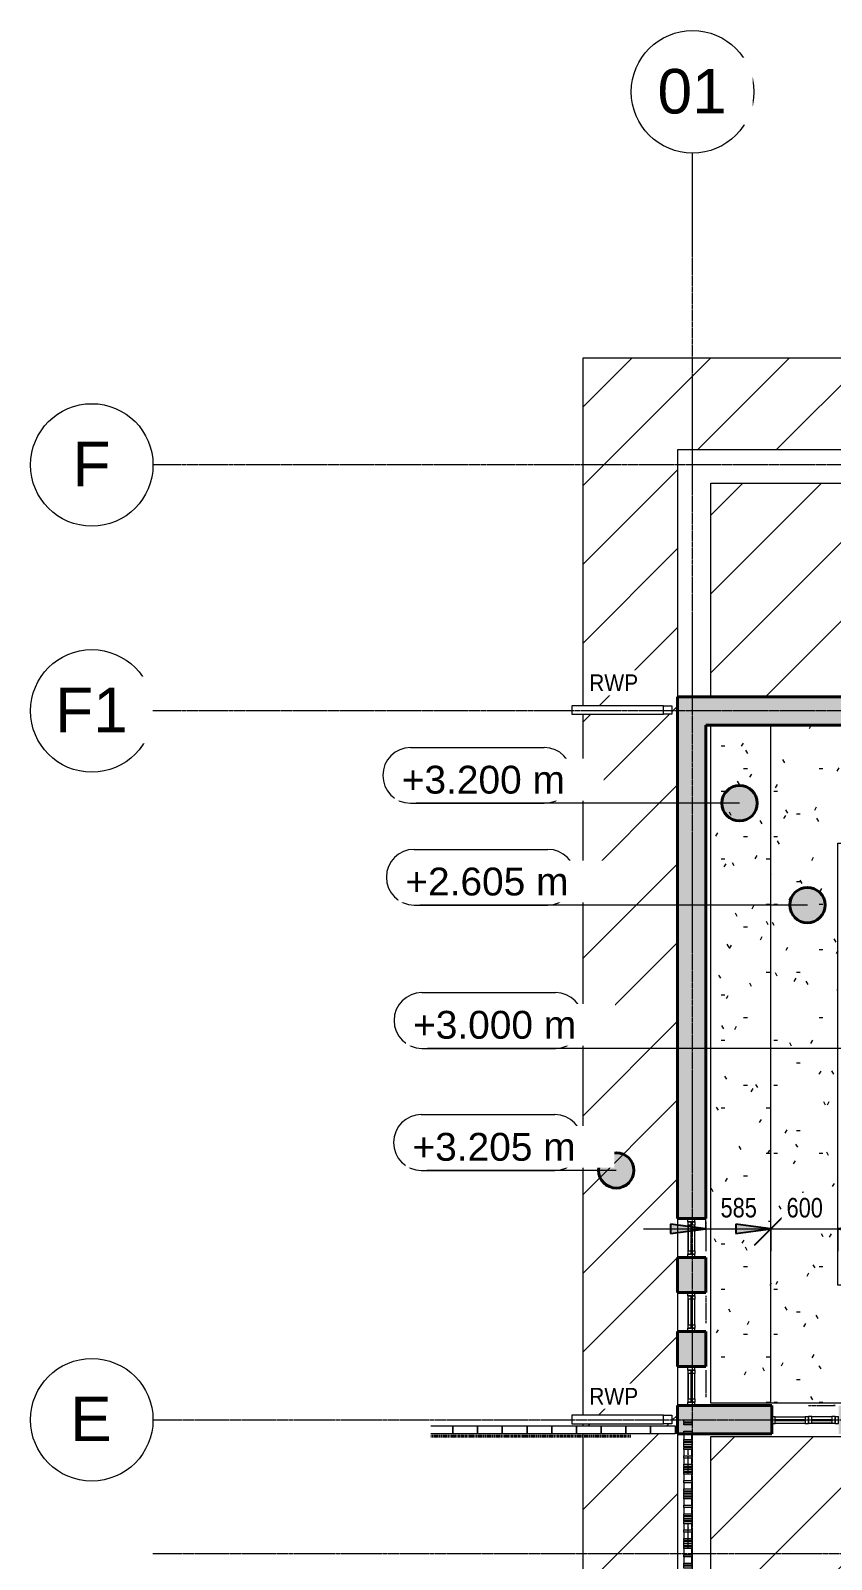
# Model space of a CAD drawing. Header units: millimetres. Extents: x 2814 to 112404, y -27229 to 26301.
# Drawn here: x 24413 to 31608, y -8929 to 4796 of the extents above; entities that cross this region are included whole.
import ezdxf

# ---------------------------------------------------------------- set-up
doc = ezdxf.new("R2010")
doc.units = ezdxf.units.MM
for name, pattern in [('Center', [31.75, 6.35, -4.7625, 15.875, -4.7625]), ('Dash', [6.35, 3.175, -3.175]), ('Grid Line', [22.225, 12.7, -3.175, 3.175, -3.175])]:
    doc.linetypes.add(name, pattern=pattern)
for name, color, linetype, lineweight in [('A-ANNO-DIMS', 211, 'Continuous', 5), ('A-ANNO-DIMS-100', 211, 'Continuous', 5), ('A-CLNG', 13, 'Continuous', 9), ('A-CLNG-PATT', 13, 'Continuous', 9), ('A-GENM', 13, 'Continuous', 9), ('A-GLAZ', 151, 'Continuous', 5), ('A-GLAZ-CURT', 52, 'Continuous', 5), ('A-GLAZ-HDLN', 1, 'Dash', 9), ('A-WALL-PATT', 111, 'Continuous', 9), ('C-PROP-LINE', 91, 'Center', 40), ('G-ANNO-DIMS', 111, 'Continuous', 5), ('G-ANNO-TEXT', 231, 'Continuous', 5), ('I-WALL', 2, 'Continuous', 9), ('S-GRID', 1, 'Continuous', 5), ('S-GRID-IDEN', 1, 'Continuous', 5)]:
    doc.layers.add(name, color=color, linetype=linetype, lineweight=lineweight)
doc.styles.add('Arial_2', font='arial.ttf', dxfattribs={"height": 400})
doc.styles.add('Arial_3', font='arial.ttf', dxfattribs={"width": 0.9, "height": 150})
doc.styles.add('Arial_5', font='arial.ttf', dxfattribs={"height": 250})
doc.styles.add('Arial_8', font='arial.ttf', dxfattribs={"width": 0.8, "height": 175})
doc.dimstyles.new('SVA_Arc_Length-1_8mm_BLUE_Arrow_1', dxfattribs={"dimscale": 304.8, "dimtxt": 178.545395, "dimasz": 0.984252, "dimexe": 0.656168, "dimexo": 0.0625, "dimgap": 0.164042, "dimtad": 1, "dimdec": 0, "dimrnd": 5, "dimzin": 0, "dimdsep": 46, "dimtxsty": 'Arial_8', "dimblk2": 'OBLIQUE', "dimsah": 1, "dimcen": 0.09, "dimdle": 0.459318, "dimazin": 0, "dimtfac": 1, "dimtdec": 4, "dimtix": 1, "dimtmove": 0, "dimatfit": 3, "dimfxl": 1.148294, "dimfxlon": 1, "dimtvp": 1, "dimtfill": 1, "dimtolj": 1, "dimtzin": 0, "dimarcsym": 2})
doc.dimstyles.new('SVA_Arc_Length-1_8mm_BLUE_Arrow_2', dxfattribs={"dimscale": 304.8, "dimtxt": 178.545395, "dimasz": 0.984252, "dimexe": 0.656168, "dimexo": 0.0625, "dimgap": 0.164042, "dimtad": 1, "dimdec": 0, "dimrnd": 5, "dimzin": 0, "dimdsep": 46, "dimtxsty": 'Arial_8', "dimblk1": 'OBLIQUE', "dimsah": 1, "dimcen": 0.09, "dimdle": 0.459318, "dimazin": 0, "dimtfac": 1, "dimtdec": 4, "dimtix": 1, "dimtmove": 0, "dimatfit": 3, "dimfxl": 1.148294, "dimfxlon": 1, "dimtvp": 1, "dimtfill": 1, "dimtolj": 1, "dimtzin": 0, "dimarcsym": 2})

# ---------------------------------------------------------------- blocks, each defined once
blk = doc.blocks.new('W-05 350x2380 - 350-1484005-CEILING - GROUND STOREY PLAN')
at = {"layer": 'A-GLAZ'}
blk.add_hatch(color=256, dxfattribs=at).paths.add_polyline_path([(1055, 6), (1055, 0), (1345, 0), (1345, 6), (1210, 6)])
for p, q in [((1025, 33), (1055, 33)), ((1025, -27), (1025, 33)), ((1055, 33), (1055, 6)), ((1345, 33), (1055, 33)), ((1055, 6), (1055, 30)), ((1055, 30), (1085, 30)), ((1345, 6), (1055, 6)), ((1055, 0), (1055, 6)), ((1055, -30), (1055, 0)), ((1055, 0), (1055, -27)), ((1055, 0), (1345, 0)), ((1085, 30), (1085, 6)), ((1315, 30), (1085, 30)), ((1085, 0), (1085, -30)), ((1315, 6), (1315, 30)), ((1315, 30), (1345, 30)), ((1315, -30), (1315, 0)), ((1345, 33), (1375, 33)), ((1345, 6), (1345, 33)), ((1345, 30), (1345, 6)), ((1345, 6), (1345, 0)), ((1345, 0), (1345, -30)), ((1375, 33), (1375, -27)), ((1055, -27), (1025, -27)), ((1085, -30), (1055, -30)), ((1085, -30), (1315, -30)), ((1345, -30), (1315, -30)), ((1345, -27), (1345, 0)), ((1375, -27), (1345, -27))]:
    blk.add_line(p, q, dxfattribs=at)
at = {"layer": 'A-GLAZ-HDLN'}
for p, q in [((-248, 30), (-38, 30)), ((-72, 30), (-75, 30)), ((1085, 30), (1345, 30)), ((1345, -127), (1101, -127)), ((1345, -127), (1331, -127))]:
    blk.add_line(p, q, dxfattribs=at)
blk = doc.blocks.new('The BREEZEBLOCK Family1 - The BREEZEBLOCK Family1-1267693-CEILING - GROUND STOREY PLAN')
at = {"layer": 'A-GLAZ-CURT'}
for p, q in [((-111, -73), (-111, 0)), ((-111, 0), (-91, 0)), ((-91, 0), (-91, -73)), ((-85, -73), (-85, 0)), ((-85, 0), (-66, 0)), ((-66, 0), (-66, -73)), ((-10, -73), (-10, 0)), ((-10, 0), (10, 0)), ((10, 0), (10, -73)), ((66, 0), (16, 0)), ((66, -73), (66, 0)), ((66, 0), (85, 0)), ((85, 0), (85, -73)), ((91, 0), (85, 0)), ((91, -73), (91, 0)), ((91, 0), (111, 0)), ((111, 0), (111, -73)), ((-91, -73), (-111, -73)), ((-66, -73), (-85, -73)), ((10, -73), (-10, -73)), ((16, -73), (66, -73)), ((85, -73), (66, -73)), ((85, -73), (91, -73)), ((111, -73), (91, -73))]:
    blk.add_line(p, q, dxfattribs=at)
blk = doc.blocks.new('The BREEZEBLOCK Family1 - The BREEZEBLOCK Family1-V4-CEILING - GROUND STOREY PLAN')
at = {"layer": 'A-GLAZ-CURT'}
for p, q in [((-111, -73), (-111, 0)), ((-111, 0), (-91, 0)), ((-91, 0), (-91, -73)), ((-85, 0), (-91, 0)), ((-85, -73), (-85, 0)), ((-85, 0), (-66, 0)), ((-66, 0), (-66, -73)), ((-10, 0), (-66, 0)), ((-10, -73), (-10, 0)), ((-10, 0), (10, 0)), ((10, 0), (10, -73)), ((66, 0), (10, 0)), ((66, -73), (66, 0)), ((66, 0), (85, 0)), ((85, 0), (85, -73)), ((91, 0), (85, 0)), ((91, -73), (91, 0)), ((91, 0), (111, 0)), ((111, 0), (111, -73)), ((-91, -73), (-111, -73)), ((-91, -73), (-85, -73)), ((-66, -73), (-85, -73)), ((-66, -73), (-10, -73)), ((10, -73), (-10, -73)), ((10, -73), (66, -73)), ((85, -73), (66, -73)), ((85, -73), (91, -73)), ((111, -73), (91, -73))]:
    blk.add_line(p, q, dxfattribs=at)
blk = doc.blocks.new('The BREEZEBLOCK Family1 - The BREEZEBLOCK Family1-1267704-CEILING - GROUND STOREY PLAN')
at = {"layer": 'A-GLAZ-CURT'}
for p, q in [((-111, -73), (-111, 0)), ((-111, 0), (111, 0)), ((111, 0), (111, -73)), ((111, -73), (-111, -73))]:
    blk.add_line(p, q, dxfattribs=at)
blk = doc.blocks.new('The BREEZEBLOCK Family1 - The BREEZEBLOCK Family1-1267705-CEILING - GROUND STOREY PLAN')
at = {"layer": 'A-GLAZ-CURT'}
for p, q in [((-107, -73), (-107, 0)), ((-107, 0), (91, 0)), ((91, -73), (-107, -73))]:
    blk.add_line(p, q, dxfattribs=at)
blk = doc.blocks.new('Downpipe - Downpipe-1373795-CEILING - GROUND STOREY PLAN')
at = {"layer": 'A-GENM', "lineweight": 5}
for p, q in [((-75, -75), (-75, 0)), ((-75, 0), (0, 0)), ((0, 0), (0, -75)), ((0, -75), (-75, -75)), ((-75, -75), (-75, -900)), ((0, -900), (0, -75)), ((-75, -900), (0, -900))]:
    blk.add_line(p, q, dxfattribs=at)
blk = doc.blocks.new('Ceilings 1 - Ceilings 2-1438873-CEILING - GROUND STOREY PLAN')
at = {"layer": 'A-CLNG-PATT'}
h = blk.add_hatch(dxfattribs=at)
h.set_pattern_fill('FP_21', color=252, style=0, pattern_type=2)
h.set_pattern_definition([(0, (0, 0), (812.8, 203.2), [33.528, -576.072, 33.528, -576.072, -3251.2]), (0, (0, 0), (812.8, 203.2), [-1219.2, 33.528, -1185.672, 33.528, -576.072, -1422.4]), (0, (0, 0), (812.8, 203.2), [-3048, 33.528, -372.872, 33.528, -982.472]), (120, (304.8, 101.6), (-582.3764, 602.3054), [33.528, -576.072, 33.528, -576.072, -3251.2]), (120, (304.8, 101.6), (-582.3764, 602.3054), [-1219.2, 33.528, -1185.672, 33.528, -576.072, -1422.4]), (120, (304.8, 101.6), (-582.3764, 602.3054), [-3048, 33.528, -372.872, 33.528, -982.472]), (240, (406.4, 508), (-230.4236, -805.5054), [33.528, -576.072, 33.528, -576.072, -3251.2]), (240, (406.4, 508), (-230.4236, -805.5054), [-1219.2, 33.528, -1185.672, 33.528, -576.072, -1422.4]), (240, (406.4, 508), (-230.4236, -805.5054), [-3048, 33.528, -372.872, 33.528, -982.472])])
h.paths.add_polyline_path([(-22503, -7526), (-22503, -1439), (-29421, -1439), (-29421, -7526), (-23303, -7526), (-23303, -7249), (-23049, -7249), (-23049, -7526), (-22734, -7526)])
h.paths.add_polyline_path([(-23563, -6466), (-28821, -6466), (-28821, -2499), (-23563, -2499), (-23563, -6004)])
at = {"layer": 'A-CLNG'}
for p, q in [((-29421, -7526), (-29421, -1439)), ((-28821, -6466), (-28821, -2499)), ((-28821, -2499), (-23563, -2499)), ((-23563, -2499), (-23563, -6466)), ((-23563, -6466), (-28821, -6466))]:
    blk.add_line(p, q, dxfattribs=at)
blk = doc.blocks.new('W-02 900x1660 - 600-1481378-CEILING - GROUND STOREY PLAN')
at = {"layer": 'A-GLAZ'}
for p, q in [((775, 27), (775, -33)), ((805, 27), (775, 27)), ((805, -33), (805, 27)), ((805, 27), (1075, 27)), ((805, 0), (805, -6)), ((1075, 0), (805, 0)), ((1075, 27), (1075, -33)), ((1105, 27), (1075, 27)), ((1075, -6), (1075, 0)), ((1105, 30), (1105, -30)), ((1135, 30), (1105, 30)), ((1105, -33), (1105, 27)), ((1135, -30), (1135, 30)), ((1135, 30), (1315, 30)), ((1135, 0), (1135, -6)), ((1315, 0), (1135, 0)), ((1315, 30), (1315, -30)), ((1345, 30), (1315, 30)), ((1315, -6), (1315, 0)), ((1345, -30), (1345, 30)), ((1345, 27), (1345, -33)), ((1375, 27), (1345, 27)), ((1375, -33), (1375, 27)), ((775, -33), (805, -33)), ((805, -6), (1075, -6)), ((1075, -33), (805, -33)), ((1075, -33), (1105, -33)), ((1105, -30), (1135, -30)), ((1345, -33), (1105, -33)), ((1135, -6), (1315, -6)), ((1315, -30), (1135, -30)), ((1315, -30), (1345, -30)), ((1345, -33), (1375, -33))]:
    blk.add_line(p, q, dxfattribs=at)
at = {"layer": 'A-GLAZ-HDLN'}
for p, q in [((1105, 127), (1345, 127)), ((1345, 127), (1330, 127)), ((1135, -30), (1345, -30))]:
    blk.add_line(p, q, dxfattribs=at)
blk = doc.blocks.new('W-05 350x2380 - 350-V14-CEILING - GROUND STOREY PLAN')
at = {"layer": 'A-GLAZ'}
blk.add_hatch(color=256, dxfattribs=at).paths.add_polyline_path([(1055, 6), (1055, 0), (1345, 0), (1345, 6), (1239, 6)])
for p, q in [((1025, 33), (1055, 33)), ((1025, -27), (1025, 33)), ((1055, 33), (1055, 6)), ((1345, 33), (1055, 33)), ((1055, 6), (1055, 30)), ((1055, 30), (1085, 30)), ((1345, 6), (1055, 6)), ((1055, 0), (1055, 6)), ((1055, -30), (1055, 0)), ((1055, 0), (1055, -27)), ((1055, 0), (1345, 0)), ((1085, 30), (1085, 6)), ((1315, 30), (1085, 30)), ((1085, 0), (1085, -30)), ((1315, 6), (1315, 30)), ((1315, 30), (1345, 30)), ((1315, -30), (1315, 0)), ((1345, 33), (1375, 33)), ((1345, 6), (1345, 33)), ((1345, 30), (1345, 6)), ((1345, 6), (1345, 0)), ((1345, 0), (1345, -30)), ((1375, 33), (1375, -27)), ((1055, -27), (1025, -27)), ((1085, -30), (1055, -30)), ((1085, -30), (1315, -30)), ((1345, -30), (1315, -30)), ((1345, -27), (1345, 0)), ((1375, -27), (1345, -27))]:
    blk.add_line(p, q, dxfattribs=at)
at = {"layer": 'A-GLAZ-HDLN'}
for p, q in [((-248, 30), (-38, 30)), ((-71, 30), (-75, 30)), ((1085, 30), (1345, 30)), ((1345, -127), (1101, -127)), ((1345, -127), (1331, -127))]:
    blk.add_line(p, q, dxfattribs=at)
blk = doc.blocks.new('Family - ___-859459-CEILING - GROUND STOREY PLAN')
at = {"layer": 'C-PROP-LINE'}
blk.add_line((-30681, -7823), (-32477, -7823), dxfattribs=at)
blk = doc.blocks.new('Grid - M_Grid Head - Circle-13408-CEILING - GROUND STOREY PLAN')
at = {"layer": 'S-GRID-IDEN'}
blk.add_circle((0, 0), 5.5, dxfattribs=at)
blk = doc.blocks.new('Spot Elevations - SVA_Spot Elevation - plan FFL-52297-CEILING - GROUND STOREY PLAN')
at = {"layer": 'G-ANNO-DIMS'}
for p, q in [((-0.5, 5), (11.5, 5)), ((-0.5, 0), (11.5, 0))]:
    blk.add_line(p, q, dxfattribs=at)
for centre, start, end in [((-0.5, 2.5), 90, 270), ((11.5, 2.5), 270, 90)]:
    blk.add_arc(centre, 2.5, start, end, dxfattribs=at)
blk = doc.blocks.new('DIMBLOCK15-CEILING - GROUND STOREY PLAN')
at = {"layer": 'A-ANNO-DIMS-100', "lineweight": 25}
blk.add_hatch(color=256, dxfattribs=at).paths.add_polyline_path([(30479, -5961), (30162, -5919), (30162, -6003)])
at = {"layer": 'A-ANNO-DIMS-100'}
for p, q in [((30479, -5961), (30479, -5611)), ((31065, -5961), (31065, -5611)), ((29919, -5961), (31065, -5961)), ((30479, -5961), (30479, -6161)), ((31065, -5961), (31065, -6161))]:
    blk.add_line(p, q, dxfattribs=at)
at = {"layer": 'A-ANNO-DIMS-100', "lineweight": 25}
for p, q in [((31065, -5961), (31215, -5811)), ((30479, -5961), (30162, -5919)), ((30162, -5919), (30162, -6003)), ((30162, -6003), (30479, -5961)), ((31065, -5961), (30915, -6111))]:
    blk.add_line(p, q, dxfattribs=at)
at = {"layer": 'A-ANNO-DIMS-100', "color": 0, "insert": (30612, -5684), "char_height": 175, "width": 385.66, "attachment_point": 1, "line_spacing_factor": 0.941778, "style": 'Arial_8', "bg_fill": 3, "box_fill_scale": 1.25, "bg_fill_color": 256, "bg_fill_true_color": 13158600, "bg_fill_transparency": 0}
blk.add_mtext('585', dxfattribs=at)
blk = doc.blocks.new('_Oblique')
at = {"color": 0, "linetype": 'ByBlock', "lineweight": -2}
blk.add_line((-0.5, -0.5), (0.5, 0.5), dxfattribs=at)
blk = doc.blocks.new('DIMBLOCK16-CEILING - GROUND STOREY PLAN')
at = {"layer": 'A-ANNO-DIMS-100', "lineweight": 25}
for points in [[(31065, -5961), (30748, -5919), (30748, -6003)], [(31665, -5961), (31983, -6003), (31983, -5919)]]:
    blk.add_hatch(color=256, dxfattribs=at).paths.add_polyline_path(points)
at = {"layer": 'A-ANNO-DIMS-100'}
for p, q in [((31065, -5961), (31065, -5611)), ((31665, -5961), (31665, -5611)), ((31065, -5961), (32226, -5961)), ((31065, -5961), (31065, -6161)), ((31665, -5961), (31665, -6161))]:
    blk.add_line(p, q, dxfattribs=at)
at = {"layer": 'A-ANNO-DIMS-100', "lineweight": 25}
for p, q in [((31065, -5961), (30748, -5919)), ((30748, -5919), (30748, -6003)), ((30748, -6003), (31065, -5961)), ((31983, -5919), (31665, -5961)), ((31665, -5961), (31983, -6003)), ((31983, -6003), (31983, -5919))]:
    blk.add_line(p, q, dxfattribs=at)
at = {"layer": 'A-ANNO-DIMS-100', "color": 0, "insert": (31205, -5684), "char_height": 175, "width": 385.66, "attachment_point": 1, "line_spacing_factor": 0.941778, "style": 'Arial_8', "bg_fill": 3, "box_fill_scale": 1.25, "bg_fill_color": 256, "bg_fill_true_color": 13158600, "bg_fill_transparency": 0}
blk.add_mtext('600', dxfattribs=at)

msp = doc.modelspace()

# ---------------------------------------------------------------- hatches: boundary and pattern name
at = {"layer": 'A-CLNG-PATT'}
h = msp.add_hatch(dxfattribs=at)
h.set_pattern_fill('FP_3', color=256, style=0, pattern_type=2)
h.set_pattern_definition([(45, (60486, 0), (-353.5534, 353.5534), [])])
h.paths.add_polyline_path([(44790.4, -23033.8), (44790.4, -11058.7), (47939.9, -11058.7), (47939.9, -10259.8), (48014.9, -10259.8), (48014.9, -11058.7), (58739.9, -11058.7), (58739.9, -10285.7), (58814.9, -10285.7), (58814.9, -11058.7), (60960.4, -11058.7), (60960.4, -6077.3), (60112.4, -6077.3), (60112.4, -10210.7), (43962.4, -10210.7), (43962.4, -13525.7), (44214.4, -13525.7), (44214.4, -13825.7), (43962.4, -13825.7), (43962.4, -18319.7), (44214.4, -18319.7), (44214.4, -18619.7), (43962.4, -18619.7), (43962.4, -22210.7), (30225.4, -22210.7), (30225.4, 1031.3), (58747.4, 1031.3), (58747.4, 1859.3), (48014.9, 1859.3), (48014.9, 1090.1), (47939.9, 1090.1), (47939.9, 1859.3), (38414.9, 1859.3), (38414.9, 1105.1), (38339.9, 1105.1), (38339.9, 1859.3), (29377.4, 1859.3), (29377.4, -1265.5), (30175.4, -1265.5), (30175.4, -1340.5), (29377.4, -1340.5), (29377.4, -7635.5), (30175.4, -7635.5), (30175.4, -7710.5), (29377.4, -7710.5), (29377.4, -7729.7), (30205.4, -7729.7), (30205.4, -7802.7), (29377.4, -7802.7), (29377.4, -20829.5), (30175.4, -20829.5), (30175.4, -20904.5), (29377.4, -20904.5), (29377.4, -23033.8), (33312.4, -23033.8), (33312.4, -22259.8), (33387.4, -22259.8), (33387.4, -23033.8), (43123.9, -23033.8), (43123.9, -22259.8), (43198.9, -22259.8), (43198.9, -23033.8)])
h.paths.add_polyline_path([(32511.4, -21910.7), (32511.4, -18625.7), (32259.4, -18625.7), (32259.4, -18325.7), (32511.4, -18325.7), (32511.4, -13825.7), (32239.4, -13825.7), (32239.4, -13525.7), (32511.4, -13525.7), (32511.4, -11425.7), (32259.4, -11425.7), (32259.4, -11125.7), (32511.4, -11125.7), (32511.4, -7825.7), (30525.4, -7825.7), (30525.4, -21910.7), (32220.9, -21910.7)])
h.paths.add_polyline_path([(53293.6, -9910.7), (59812.4, -9910.7), (59812.4, -7802.7), (43962.4, -7802.7), (43962.4, -9910.7), (51677.4, -9910.7)])
h.paths.add_polyline_path([(60189.7, -5943.3), (60960.4, -5943.3), (60960.4, -5938.8), (60950.9, -5937.9), (60949.7, -5937.9), (60946.4, -5939.8), (60936.8, -5939.8), (60940.3, -5929.2), (60950.9, -5924.8), (60960.4, -5924.8), (60960.4, 1859.3), (58822.4, 1859.3), (58822.4, 1031.3), (60112.4, 1031.3), (60112.4, -5943.3), (60142.2, -5943.3)])
h.paths.add_polyline_path([(38192.7, -1184.7), (38233.4, -1184.7), (38233.4, 731.3), (30525.4, 731.3), (30525.4, -1184.7), (36435.4, -1184.7)])
h = msp.add_hatch(dxfattribs=at)
h.set_pattern_fill('FP_22', color=256, style=0, pattern_type=2)
h.set_pattern_definition([(0, (60485.99, 0), (812.8, 203.2), [33.528, -576.072, 33.528, -576.072, -3251.2]), (0, (60485.99, 0), (812.8, 203.2), [-1219.2, 33.528, -1185.672, 33.528, -576.072, -1422.4]), (0, (60485.99, 0), (812.8, 203.2), [-3048, 33.528, -372.872, 33.528, -982.472]), (120, (60790.79, 101.6), (-582.3764, 602.3054), [33.528, -576.072, 33.528, -576.072, -3251.2]), (120, (60790.79, 101.6), (-582.3764, 602.3054), [-1219.2, 33.528, -1185.672, 33.528, -576.072, -1422.4]), (120, (60790.79, 101.6), (-582.3764, 602.3054), [-3048, 33.528, -372.872, 33.528, -982.472]), (240, (60892.39, 508), (-230.4236, -805.5054), [33.528, -576.072, 33.528, -576.072, -3251.2]), (240, (60892.39, 508), (-230.4236, -805.5054), [-1219.2, 33.528, -1185.672, 33.528, -576.072, -1422.4]), (240, (60892.39, 508), (-230.4236, -805.5054), [-3048, 33.528, -372.872, 33.528, -982.472])])
h.paths.add_polyline_path([(31065.4, -7525.7), (31065.4, -1438.7), (30525.4, -1438.7), (30525.4, -7525.7), (30640.5, -7525.7)])
at = {"layer": 'A-WALL-PATT'}
h = msp.add_hatch(color=9, dxfattribs=at)
h.paths.add_polyline_path([(38233.4, -1438.7), (38233.4, -1184.7), (36060.4, -1184.7), (36060.4, -1438.7), (36435.4, -1438.7)])
h.paths.add_polyline_path([(34196.5, -1438.7), (34260.4, -1438.7), (34260.4, -1184.7), (30225.4, -1184.7), (30225.4, -1438.7), (34064.8, -1438.7)])
h = msp.add_hatch(color=9, dxfattribs=at)
h.paths.add_polyline_path([(30377.1, -7802.7), (30479.4, -7802.7), (30479.4, -7548.7), (30225.4, -7548.7), (30225.4, -7802.7)])
h.paths.add_polyline_path([(30479.4, -7198.7), (30479.4, -6883.7), (30225.4, -6883.7), (30225.4, -7198.7)])
h.paths.add_polyline_path([(30479.4, -6533.7), (30479.4, -6218.7), (30225.4, -6218.7), (30225.4, -6533.7)])
h.paths.add_polyline_path([(30479.4, -5868.7), (30479.4, -1438.7), (30225.4, -1438.7), (30225.4, -5868.7)])
h = msp.add_hatch(color=9, dxfattribs=at)
h.paths.add_polyline_path([(32152.4, -7802.7), (32152.4, -7548.7), (31672.4, -7548.7), (31672.4, -7802.7)])
h.paths.add_polyline_path([(31072.4, -7802.7), (31072.4, -7548.7), (30479.4, -7548.7), (30479.4, -7802.7), (30640.5, -7802.7)])
at = {"layer": 'G-ANNO-DIMS', "lineweight": 40}
h = msp.add_hatch(color=256, dxfattribs=at)
edge = h.paths.add_edge_path()
edge.add_arc((30782.5, -2140.4), 158.8, 0, 360)
h = msp.add_hatch(color=256, dxfattribs=at)
edge = h.paths.add_edge_path()
edge.add_arc((31392.4, -3054.8), 158.8, 0, 360)
h = msp.add_hatch(color=256, dxfattribs=at)
edge = h.paths.add_edge_path()
edge.add_arc((29675, -5436.4), 158.8, 0, 360)

# ---------------------------------------------------------------- linework, layer by layer
at = {"layer": 'A-CLNG'}
for p, q in [((29377.4, -1265.5), (29377.4, 1859.3)), ((29377.4, 1859.3), (38339.9, 1859.3)), ((29377.4, -7635.5), (29377.4, -1340.5)), ((29377.4, -7729.7), (29377.4, -7710.5)), ((29377.4, -20829.5), (29377.4, -7802.7))]:
    msp.add_line(p, q, dxfattribs=at)
at = {"layer": 'G-ANNO-DIMS'}
for p, q in [((30782.5, -2140.4), (27877.4, -2140.4)), ((31392.4, -3054.8), (27909.5, -3054.8)), ((31959.6, -4341), (27979, -4341)), ((29675, -5436.4), (27973.7, -5436.4))]:
    msp.add_line(p, q, dxfattribs=at)
at = {"layer": 'G-ANNO-DIMS', "lineweight": 40}
for centre in [(30782.5, -2140.4), (31392.4, -3054.8), (29675, -5436.4)]:
    msp.add_circle(centre, 158.8, dxfattribs=at)
at = {"layer": 'I-WALL'}
for p, q in [((30225.4, 1031.3), (30225.4, -1184.7)), ((32660.4, 1031.3), (30225.4, 1031.3)), ((30525.4, -1184.7), (30525.4, 731.3)), ((30525.4, 731.3), (32660.4, 731.3)), ((30525.4, -7525.7), (30525.4, -1438.7)), ((30225.4, -5868.7), (30225.4, -6218.7)), ((30225.4, -6533.7), (30225.4, -6883.7)), ((30225.4, -7198.7), (30225.4, -7548.7)), ((37182.9, -7525.7), (30525.4, -7525.7)), ((30225.4, -7802.7), (30225.4, -11175.7)), ((30525.4, -11175.7), (30525.4, -7825.7)), ((30525.4, -7825.7), (32511.4, -7825.7))]:
    msp.add_line(p, q, dxfattribs=at)
at = {"layer": 'I-WALL', "color": 8, "lineweight": 40}
for p, q in [((30225.4, -5868.7), (30225.4, -1184.7)), ((30225.4, -1184.7), (34260.4, -1184.7)), ((30479.4, -1438.7), (30479.4, -5868.7)), ((34260.4, -1438.7), (30479.4, -1438.7)), ((30479.4, -5868.7), (30225.4, -5868.7)), ((30225.4, -6533.7), (30225.4, -6218.7)), ((30225.4, -6218.7), (30479.4, -6218.7)), ((30479.4, -6218.7), (30479.4, -6533.7)), ((30479.4, -6533.7), (30225.4, -6533.7)), ((30225.4, -7198.7), (30225.4, -6883.7)), ((30225.4, -6883.7), (30479.4, -6883.7)), ((30479.4, -6883.7), (30479.4, -7198.7)), ((30479.4, -7198.7), (30225.4, -7198.7)), ((30225.4, -7802.7), (30225.4, -7548.7)), ((30225.4, -7548.7), (31072.4, -7548.7)), ((31072.4, -7548.7), (31072.4, -7802.7)), ((31072.4, -7802.7), (30225.4, -7802.7))]:
    msp.add_line(p, q, dxfattribs=at)
at = {"layer": 'S-GRID', "linetype": 'Grid Line'}
for p, q in [((30360.4, -26129), (30360.4, 3695.8)), ((64280.5, 896.3), (25513, 896.3)), ((25513, -7675.7), (64280.5, -7675.7)), ((25513, -8875.7), (64280.5, -8875.7))]:
    msp.add_line(p, q, dxfattribs=at)

# ---------------------------------------------------------------- block references
at = {"layer": 'A-CLNG'}
msp.add_blockref('Ceilings 1 - Ceilings 2-1438873-CEILING - GROUND STOREY PLAN', (60486, 0), dxfattribs=at)
at = {"layer": 'A-GENM', "lineweight": 5, "rotation": 269.9999999999995}
for p in [(30175.4, -1340.5), (30175.4, -7710.5)]:
    msp.add_blockref('Downpipe - Downpipe-1373795-CEILING - GROUND STOREY PLAN', p, dxfattribs=at)
at = {"layer": 'A-GLAZ', "rotation": 89.99999999999973}
for name, p in [('W-05 350x2380 - 350-V14-CEILING - GROUND STOREY PLAN', (30352.4, -7243.7)), ('W-05 350x2380 - 350-1484005-CEILING - GROUND STOREY PLAN', (30352.4, -7908.7)), ('W-05 350x2380 - 350-1484005-CEILING - GROUND STOREY PLAN', (30352.4, -8573.7))]:
    msp.add_blockref(name, p, dxfattribs=at)
at = {"layer": 'A-GLAZ'}
msp.add_blockref('W-02 900x1660 - 600-1481378-CEILING - GROUND STOREY PLAN', (30297.4, -7675.7), dxfattribs=at)
at = {"layer": 'A-GLAZ-CURT'}
for name, p, rotation in [('The BREEZEBLOCK Family1 - The BREEZEBLOCK Family1-1267693-CEILING - GROUND STOREY PLAN', (30355.4, -7786.7), 269.9999999999998), ('The BREEZEBLOCK Family1 - The BREEZEBLOCK Family1-1267705-CEILING - GROUND STOREY PLAN', (28099.9, -7802.7), 180), ('The BREEZEBLOCK Family1 - The BREEZEBLOCK Family1-1267704-CEILING - GROUND STOREY PLAN', (28318.4, -7802.7), 180), ('The BREEZEBLOCK Family1 - The BREEZEBLOCK Family1-1267704-CEILING - GROUND STOREY PLAN', (28540.4, -7802.7), 180), ('The BREEZEBLOCK Family1 - The BREEZEBLOCK Family1-1267704-CEILING - GROUND STOREY PLAN', (28762.4, -7802.7), 180), ('The BREEZEBLOCK Family1 - The BREEZEBLOCK Family1-1267704-CEILING - GROUND STOREY PLAN', (28984.4, -7802.7), 180), ('The BREEZEBLOCK Family1 - The BREEZEBLOCK Family1-1267704-CEILING - GROUND STOREY PLAN', (29206.4, -7802.7), 180), ('The BREEZEBLOCK Family1 - The BREEZEBLOCK Family1-1267704-CEILING - GROUND STOREY PLAN', (29428.4, -7802.7), 180), ('The BREEZEBLOCK Family1 - The BREEZEBLOCK Family1-1267704-CEILING - GROUND STOREY PLAN', (29650.4, -7802.7), 180), ('The BREEZEBLOCK Family1 - The BREEZEBLOCK Family1-1267704-CEILING - GROUND STOREY PLAN', (29872.4, -7802.7), 180), ('The BREEZEBLOCK Family1 - The BREEZEBLOCK Family1-1267704-CEILING - GROUND STOREY PLAN', (30094.4, -7802.7), 180), ('The BREEZEBLOCK Family1 - The BREEZEBLOCK Family1-V4-CEILING - GROUND STOREY PLAN', (30355.4, -8008.7), 269.9999999999998), ('The BREEZEBLOCK Family1 - The BREEZEBLOCK Family1-V4-CEILING - GROUND STOREY PLAN', (30355.4, -8230.7), 269.9999999999998), ('The BREEZEBLOCK Family1 - The BREEZEBLOCK Family1-V4-CEILING - GROUND STOREY PLAN', (30355.4, -8452.7), 269.9999999999998), ('The BREEZEBLOCK Family1 - The BREEZEBLOCK Family1-V4-CEILING - GROUND STOREY PLAN', (30355.4, -8674.7), 269.9999999999998), ('The BREEZEBLOCK Family1 - The BREEZEBLOCK Family1-V4-CEILING - GROUND STOREY PLAN', (30355.4, -8896.7), 269.9999999999998)]:
    msp.add_blockref(name, p, dxfattribs=dict(at, rotation=rotation))
at = {"layer": 'C-PROP-LINE'}
msp.add_blockref('Family - ___-859459-CEILING - GROUND STOREY PLAN', (60486, 0), dxfattribs=at)
at = {"layer": 'G-ANNO-DIMS', "xscale": 99.99999999999993, "yscale": 99.99999999999993, "zscale": 99.99999999999993}
for p in [(27877.4, -2140.4), (27909.5, -3054.8), (27979, -4341), (27973.7, -5436.4)]:
    msp.add_blockref('Spot Elevations - SVA_Spot Elevation - plan FFL-52297-CEILING - GROUND STOREY PLAN', p, dxfattribs=at)
at = {"layer": 'S-GRID-IDEN', "xscale": 99.99999999999993, "yscale": 99.99999999999993, "zscale": 99.99999999999993}
msp.add_blockref('Grid - M_Grid Head - Circle-13408-CEILING - GROUND STOREY PLAN', (30360.4, 4245.8), dxfattribs=at)
for p, rotation in [((24963, 896.3), 89.9999999999999), ((24963, -1311.7), 89.9999999999999), ((24963, -7675.7), 269.9999999999993)]:
    msp.add_blockref('Grid - M_Grid Head - Circle-13408-CEILING - GROUND STOREY PLAN', p, dxfattribs=dict(at, rotation=rotation))

# ---------------------------------------------------------------- next in the draw order: texts
at = {"layer": 'G-ANNO-DIMS', "char_height": 250, "width": 1750.751, "attachment_point": 1, "line_spacing_factor": 0.941778, "style": 'Arial_5', "bg_fill": 3, "box_fill_scale": 1.25, "bg_fill_color": 256, "bg_fill_true_color": 13158600, "bg_fill_transparency": 0}
for s, insert in [('+3.200 m', (27747.9, -1804.1)), ('+2.605 m', (27780, -2718.5)), ('+3.000 m', (27849.5, -4004.7)), ('+3.205 m', (27844.2, -5100.1))]:
    msp.add_mtext(s, dxfattribs=dict(at, insert=insert))
at = {"layer": 'G-ANNO-TEXT', "color": 7, "char_height": 150, "width": 548.354, "attachment_point": 1, "style": 'Arial_3', "bg_fill": 3, "box_fill_scale": 1.25, "bg_fill_color": 256, "bg_fill_true_color": 13158600, "bg_fill_transparency": 0}
for insert in [(29431.9, -984.2), (29431.9, -7389.3)]:
    msp.add_mtext('RWP', dxfattribs=dict(at, insert=insert))
at = {"layer": 'S-GRID-IDEN', "char_height": 400, "attachment_point": 1, "style": 'Arial_2', "bg_fill": 3, "box_fill_scale": 1.25, "bg_fill_color": 256, "bg_fill_true_color": 13158600, "bg_fill_transparency": 0}
for s, insert, width in [('01', (30045.8, 4451.4), 753.586), ('F', (24790, 1104.4), 416.877), ('F1', (24634.5, -1103.6), 793.671), ('E', (24768.4, -7467.4), 456.962)]:
    msp.add_mtext(s, dxfattribs=dict(at, insert=insert, width=width))

# ---------------------------------------------------------------- next in the draw order: dimensions: what is measured, and where the dimension line sits
at = {"layer": 'A-ANNO-DIMS'}
dim = msp.add_linear_dim(base=(31065.4, -5961.2), p1=(30479.4, -5611.2), p2=(31065.4, -5611.2), dimstyle='SVA_Arc_Length-1_8mm_BLUE_Arrow_1', override={"dimpost": '<>', "dimfxl": 586}, dxfattribs=at)
dim.commit()
dim.dimension.update_dxf_attribs({"geometry": 'DIMBLOCK15-CEILING - GROUND STOREY PLAN', "text_midpoint": (30922.4, -5821.8)})

# ---------------------------------------------------------------- next in the draw order: linework, layer by layer
at = {"layer": 'S-GRID', "linetype": 'Grid Line'}
msp.add_line((64280.5, -1311.7), (25513, -1311.7), dxfattribs=at)

# ---------------------------------------------------------------- next in the draw order: dimensions: what is measured, and where the dimension line sits
at = {"layer": 'A-ANNO-DIMS'}
dim = msp.add_linear_dim(base=(31665.4, -5961.2), p1=(31065.4, -5611.2), p2=(31665.4, -5611.2), dimstyle='SVA_Arc_Length-1_8mm_BLUE_Arrow_2', override={"dimpost": '<>', "dimfxl": 600}, dxfattribs=at)
dim.commit()
dim.dimension.update_dxf_attribs({"geometry": 'DIMBLOCK16-CEILING - GROUND STOREY PLAN', "text_midpoint": (31215.4, -5821.8)})

doc.saveas('drawing.dxf')
